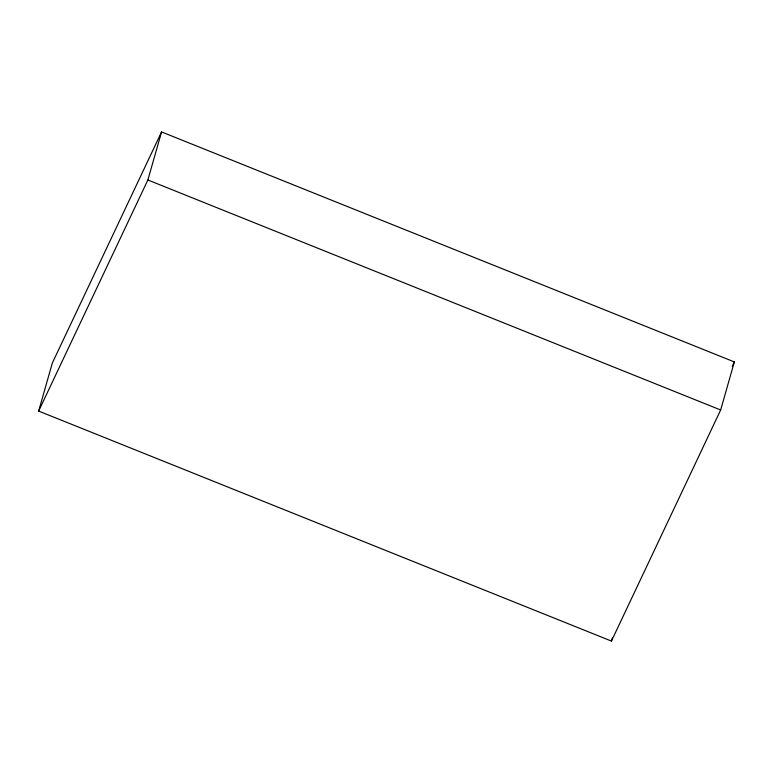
<?xml version="1.0" encoding="UTF-8"?>
<svg xmlns="http://www.w3.org/2000/svg" width="773" height="773" viewBox="0 0 773 773"><rect width="100%" height="100%" fill="white"/><g stroke="black" fill="none" stroke-linecap="round" stroke-linejoin="round"><path stroke-width="1.16" d="M38.65 411.072L52.342 363.01L161.567 131.922L734.35 361.928L720.658 409.99L611.433 641.078L38.65 411.072L147.875 179.983L161.567 131.922M611.433 641.078L612.409 637.648M732.292 366.286L734.35 361.928M147.875 179.983L720.658 409.99"/></g></svg>
